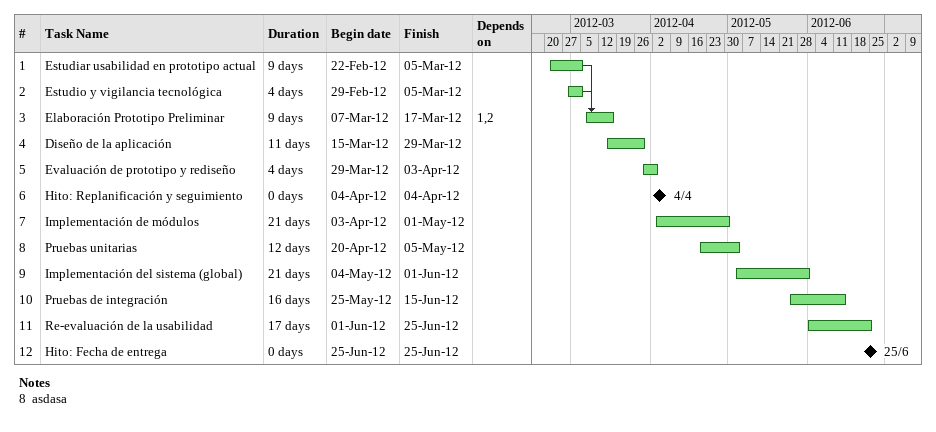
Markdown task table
| ID | Task | Duration | Start | Finish | Predecessors |
|---|---|---|---|---|---|
| 1 | Estudiar usabilidad en prototipo actual | 9d | 2012-02-22 | 2012-03-05 |  |
| 2 | Estudio y vigilancia tecnológica | 4d | 2012-02-29 | 2012-03-05 |  |
| 3 | Elaboración Prototipo Preliminar | 9d | 2012-03-07 | 2012-03-17 | 1, 2 |
| 4 | Diseño de la aplicación | 11d | 2012-03-15 | 2012-03-29 |  |
| 5 | Evaluación de prototipo y rediseño | 4d | 2012-03-29 | 2012-04-03 |  |
| 6 | Hito: Replanificación y seguimiento | 0d | 2012-04-04 | 2012-04-04 |  |
| 7 | Implementación de módulos | 21d | 2012-04-03 | 2012-05-01 |  |
| 8 | Pruebas unitarias | 12d | 2012-04-20 | 2012-05-05 |  |
| 9 | Implementación del sistema (global) | 21d | 2012-05-04 | 2012-06-01 |  |
| 10 | Pruebas de integración | 16d | 2012-05-25 | 2012-06-15 |  |
| 11 | Re-evaluación de la usabilidad | 17d | 2012-06-01 | 2012-06-25 |  |
| 12 | Hito: Fecha de entrega | 0d | 2012-06-25 | 2012-06-25 |  |

Notes
- 8: asdasa
